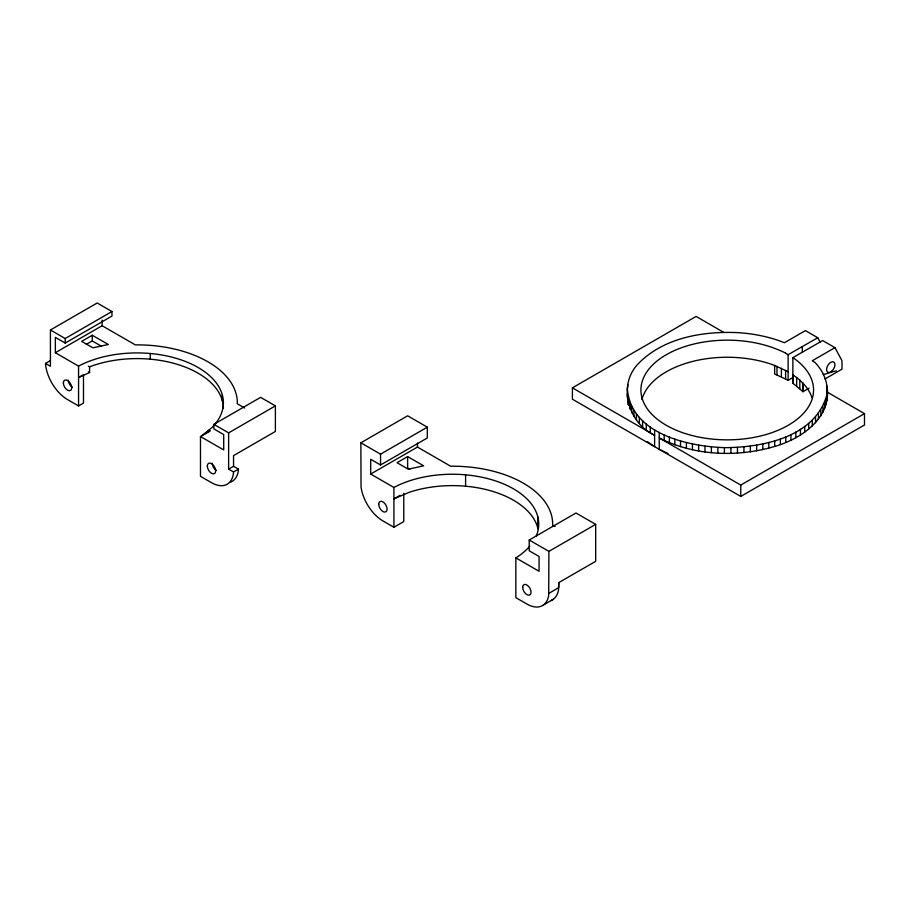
<?xml version="1.0" encoding="UTF-8"?>
<svg xmlns="http://www.w3.org/2000/svg" width="910" height="910" viewBox="0 0 910 910"><rect width="100%" height="100%" fill="white"/><g stroke="black" fill="none" stroke-linecap="round" stroke-linejoin="round"><path stroke-width="1.36" d="M86.382 344.321L92.263 340.932L92.263 335.244L108.313 344.503L92.865 347.825L81.661 341.364L92.263 335.244M150.241 359.2L150.241 353.524M222.336 400.821L222.336 395.145M209.141 430.157L210.324 430.839L200.484 436.527L223.701 449.927L223.701 434.582L213.861 428.894L213.861 424.356L260.624 397.351L275.389 405.883L275.389 431.454L233.551 455.614L233.551 466.307L238.465 469.139L238.283 471.175A31.372 18.109 60 0 1 230.719 482.061M641.937 399.422A86.325 49.845 0 0 1 772.351 364.603L774.637 365.445L774.649 373.964L788.128 380.266L788.117 354.707L817.76 337.747L820.319 342.49M809.081 388.183L802.995 391.721L792.872 383.212L792.86 357.641L822.64 340.556L834.948 347.665L841.989 360.724L841.989 369.141L824.926 379.015M238.465 469.139L233.551 471.983L233.358 474.019A31.372 18.109 60 0 1 211.495 482.675L200.484 476.317L200.484 436.527M548.901 593.32L558.751 587.633L558.751 582.639L595.675 561.322L595.675 524.365L548.901 551.369L548.719 595.356A31.372 18.109 60 0 1 526.856 604.012L515.845 597.654L515.845 557.864L517.324 556.943A86.325 49.845 0 0 0 529.847 546.125M826.871 386.227L826.871 391.903L864.5 413.629L864.5 425.004L740.774 496.428L572.401 399.217L572.401 387.853L654.609 435.298C627.957 422.923 616.957 384.68 638.934 363.033C664.118 337.758 702.27 331.251 736.611 332.582A99.907 57.683 0 0 1 779.631 340.897L784.42 342.729L805.407 330.614L817.76 337.747M740.774 496.428L740.774 485.064L659.249 437.949C694.58 455.876 737.02 457.525 774.706 446.446C802.188 438.62 833.367 416.723 826.61 384.111A99.907 57.683 0 0 0 815.144 362.601L812.255 360.758L834.948 347.665M826.701 401.105L827.065 387.876M627.377 388.365C630.232 433.638 687.596 446.355 724.394 447.663C762.421 447.549 814.621 437.346 826.701 395.418M201.963 435.617L211.825 427.666A86.325 49.845 0 0 0 222.654 396.248L221.733 393.029A86.325 49.845 0 0 0 153.904 353.865L148.33 353.342A86.325 49.845 0 0 0 80.148 365.285L78.567 366.138L55.351 352.727L55.351 337.382L65.19 343.07L111.953 316.066L111.953 311.516L97.188 302.996L50.425 329.989L50.425 366.264L45.5 363.42L50.425 360.576M50.425 329.989L65.19 338.52L111.953 311.516M55.351 352.727L102.113 325.735L135.328 344.901L137.057 344.867A100.248 57.876 0 0 1 237.317 402.755L237.26 403.756L244.631 408.021M45.5 363.42L45.682 365.672A31.372 18.109 60 0 0 67.545 399.57L78.567 405.928L83.481 403.084L83.481 374.715L78.567 377.559L89.59 372.509L89.59 366.821L88.406 366.184M213.861 424.356L228.626 432.876L275.389 405.883M228.626 432.876L228.626 469.139L233.551 466.307M403.767 493.209L403.767 521.578L393.916 527.254L382.905 520.895A31.372 18.109 60 0 1 361.042 487.009L360.861 442.806L407.623 415.802L427.313 427.165L427.313 437.972L380.551 464.976L370.7 459.288L370.7 474.064L393.916 487.464L395.497 486.611A86.325 49.845 0 0 1 463.69 474.667L469.264 475.202A86.325 49.845 0 0 1 537.093 514.366L538.003 517.585A86.325 49.845 0 0 1 536.274 535.933M360.861 442.806L380.551 454.17L427.313 427.165M370.7 474.064L417.474 447.06L450.677 466.238L452.418 466.204A100.248 57.876 0 0 1 552.666 524.092L552.609 525.093L555.077 526.515M407.623 456.581L397.022 462.701L408.226 469.162L423.662 465.84L407.623 456.581L407.623 467.945L409.921 469.264M572.401 387.853L696.116 316.418L724.064 332.56M400.07 495.336L393.916 498.896L409.261 492.287A86.325 49.845 0 0 1 463.69 486.042L469.264 486.577A86.325 49.845 0 0 1 537.093 525.73L538.003 528.949M515.845 557.864L539.061 571.264L539.061 556.488L529.211 550.8L529.211 540.005L575.985 513.001L595.675 524.365M740.774 485.064L864.5 413.629M543.384 605.025L553.223 599.337M788.128 380.266L792.86 377.593M89.59 366.821L93.901 365.274A86.325 49.845 0 0 1 148.33 359.018L153.904 359.552A86.325 49.845 0 0 1 221.733 398.716L222.654 401.936A86.325 49.845 0 0 1 223.382 408.431M823.152 374.636L836.279 370.802M774.637 365.445L788.117 371.758M668.088 453.51L659.249 449.324L659.249 432.273M88.406 371.872L89.59 372.509M785.592 353.273L788.117 354.707M529.211 540.005L548.901 551.369M92.263 340.932L101.431 346.221M206.445 432.375L207.059 432.728M228.626 469.139L233.551 471.983M207.81 431.272L208.697 431.784M792.86 357.641L793.247 357.88A86.325 49.845 0 0 1 784.955 427.063A86.325 49.845 0 0 1 664.926 424.504A86.325 49.845 0 0 1 665.517 355.162L669.51 352.943A86.325 49.845 0 0 1 776.992 349.269A86.325 50.141 -0.2 0 1 785.751 353.171M792.86 374.692L799.81 380.107L805.202 385.692A86.325 49.845 0 0 1 812.05 397.807M647.283 441.6L654.609 446.662L654.609 429.611M826.871 391.903L827.065 393.564M558.751 582.639L558.569 589.669A31.372 18.109 60 0 1 550.994 600.554M627.377 394.041L627.399 397.818M802.984 383.201L802.995 391.721M802.665 382.848L802.677 391.368M802.324 346.653L802.324 352.329M799.81 380.107L799.822 388.627M796.671 377.479L796.682 385.999M793.247 374.977L793.258 383.497M785.592 370.359L785.603 378.878M781.394 368.277L781.406 376.797M776.969 366.355L776.981 374.875M827.099 391.653L827.099 400.173M825.87 399.16L825.87 404.848M824.619 402.868L824.619 408.545M822.958 406.52L822.958 412.196M820.877 410.091L820.877 415.779M818.409 413.584L818.409 419.271M815.542 416.985L815.542 422.661M812.3 420.261L812.3 425.937M808.683 423.4L808.683 429.088M804.724 426.403L804.724 432.091M800.436 429.258L800.436 434.935M795.84 431.932L795.84 437.619M790.938 434.434L790.938 440.122M785.774 436.743L785.774 442.431M780.348 438.859L780.348 444.535M774.706 440.759L774.706 446.446M768.848 442.442L768.848 448.129M762.819 443.898L762.819 449.585M756.642 445.126L756.642 450.814M750.329 446.116L750.329 451.804M743.925 446.867L743.925 452.554M737.453 447.379L737.453 453.066M730.923 447.64L730.923 453.328M724.394 447.663L724.394 453.339M717.865 447.424L717.865 453.112M711.381 446.947L711.381 452.634M704.966 446.23L704.966 451.917M698.641 445.274L698.641 450.95M692.442 444.069L692.442 449.756M686.39 442.647L686.39 448.323M680.521 440.986L680.521 446.673M674.845 439.109L674.845 444.797M669.385 437.027L669.385 442.715M664.186 434.741L664.186 440.429M650.286 426.779L650.286 432.466M646.282 423.798L646.282 429.486M642.619 420.67L642.619 426.358M639.332 417.406L639.332 423.093M636.42 414.027L636.42 419.715M633.883 410.546L633.883 416.234M631.756 406.986L631.756 412.662M630.038 403.335L630.038 409.022M628.742 399.638L628.742 405.325M627.855 395.907L627.855 404.427M627.775 384.6L627.775 387.433M537.696 516.471L537.696 527.846M465.601 474.861L465.601 486.224M417.474 443.034L417.474 447.06M393.916 487.464L393.916 527.254M380.551 454.17L380.551 464.976M205.41 433.08L205.41 433.683M102.113 320.149L102.113 325.735M78.567 366.138L78.567 405.928M65.19 338.52L65.19 343.07M216.421 470.459A5.915 3.412 60 0 1 212.235 463.201M72.47 387.341A5.915 3.412 60 0 1 68.284 380.096M831.763 371.223A5.915 3.412 -60 0 0 833.776 362.032A5.915 3.412 -60 0 0 826.746 368.095A5.915 3.412 -60 0 0 831.763 371.223M207.321 466.045A5.915 3.412 60 0 0 213.588 473.86A5.915 3.412 60 0 0 213.588 465.488A5.915 3.412 60 0 0 207.321 466.045M63.359 382.939A5.915 3.412 60 0 0 69.638 390.743A5.915 3.412 60 0 0 69.638 382.382A5.915 3.412 60 0 0 63.359 382.939M522.67 587.382A5.915 3.412 60 0 0 528.949 595.197A5.915 3.412 60 0 0 528.949 586.825A5.915 3.412 60 0 0 522.67 587.382M378.719 504.276A5.915 3.412 60 0 0 384.998 512.08A5.915 3.412 60 0 0 384.998 503.708A5.915 3.412 60 0 0 378.719 504.276"/></g></svg>
